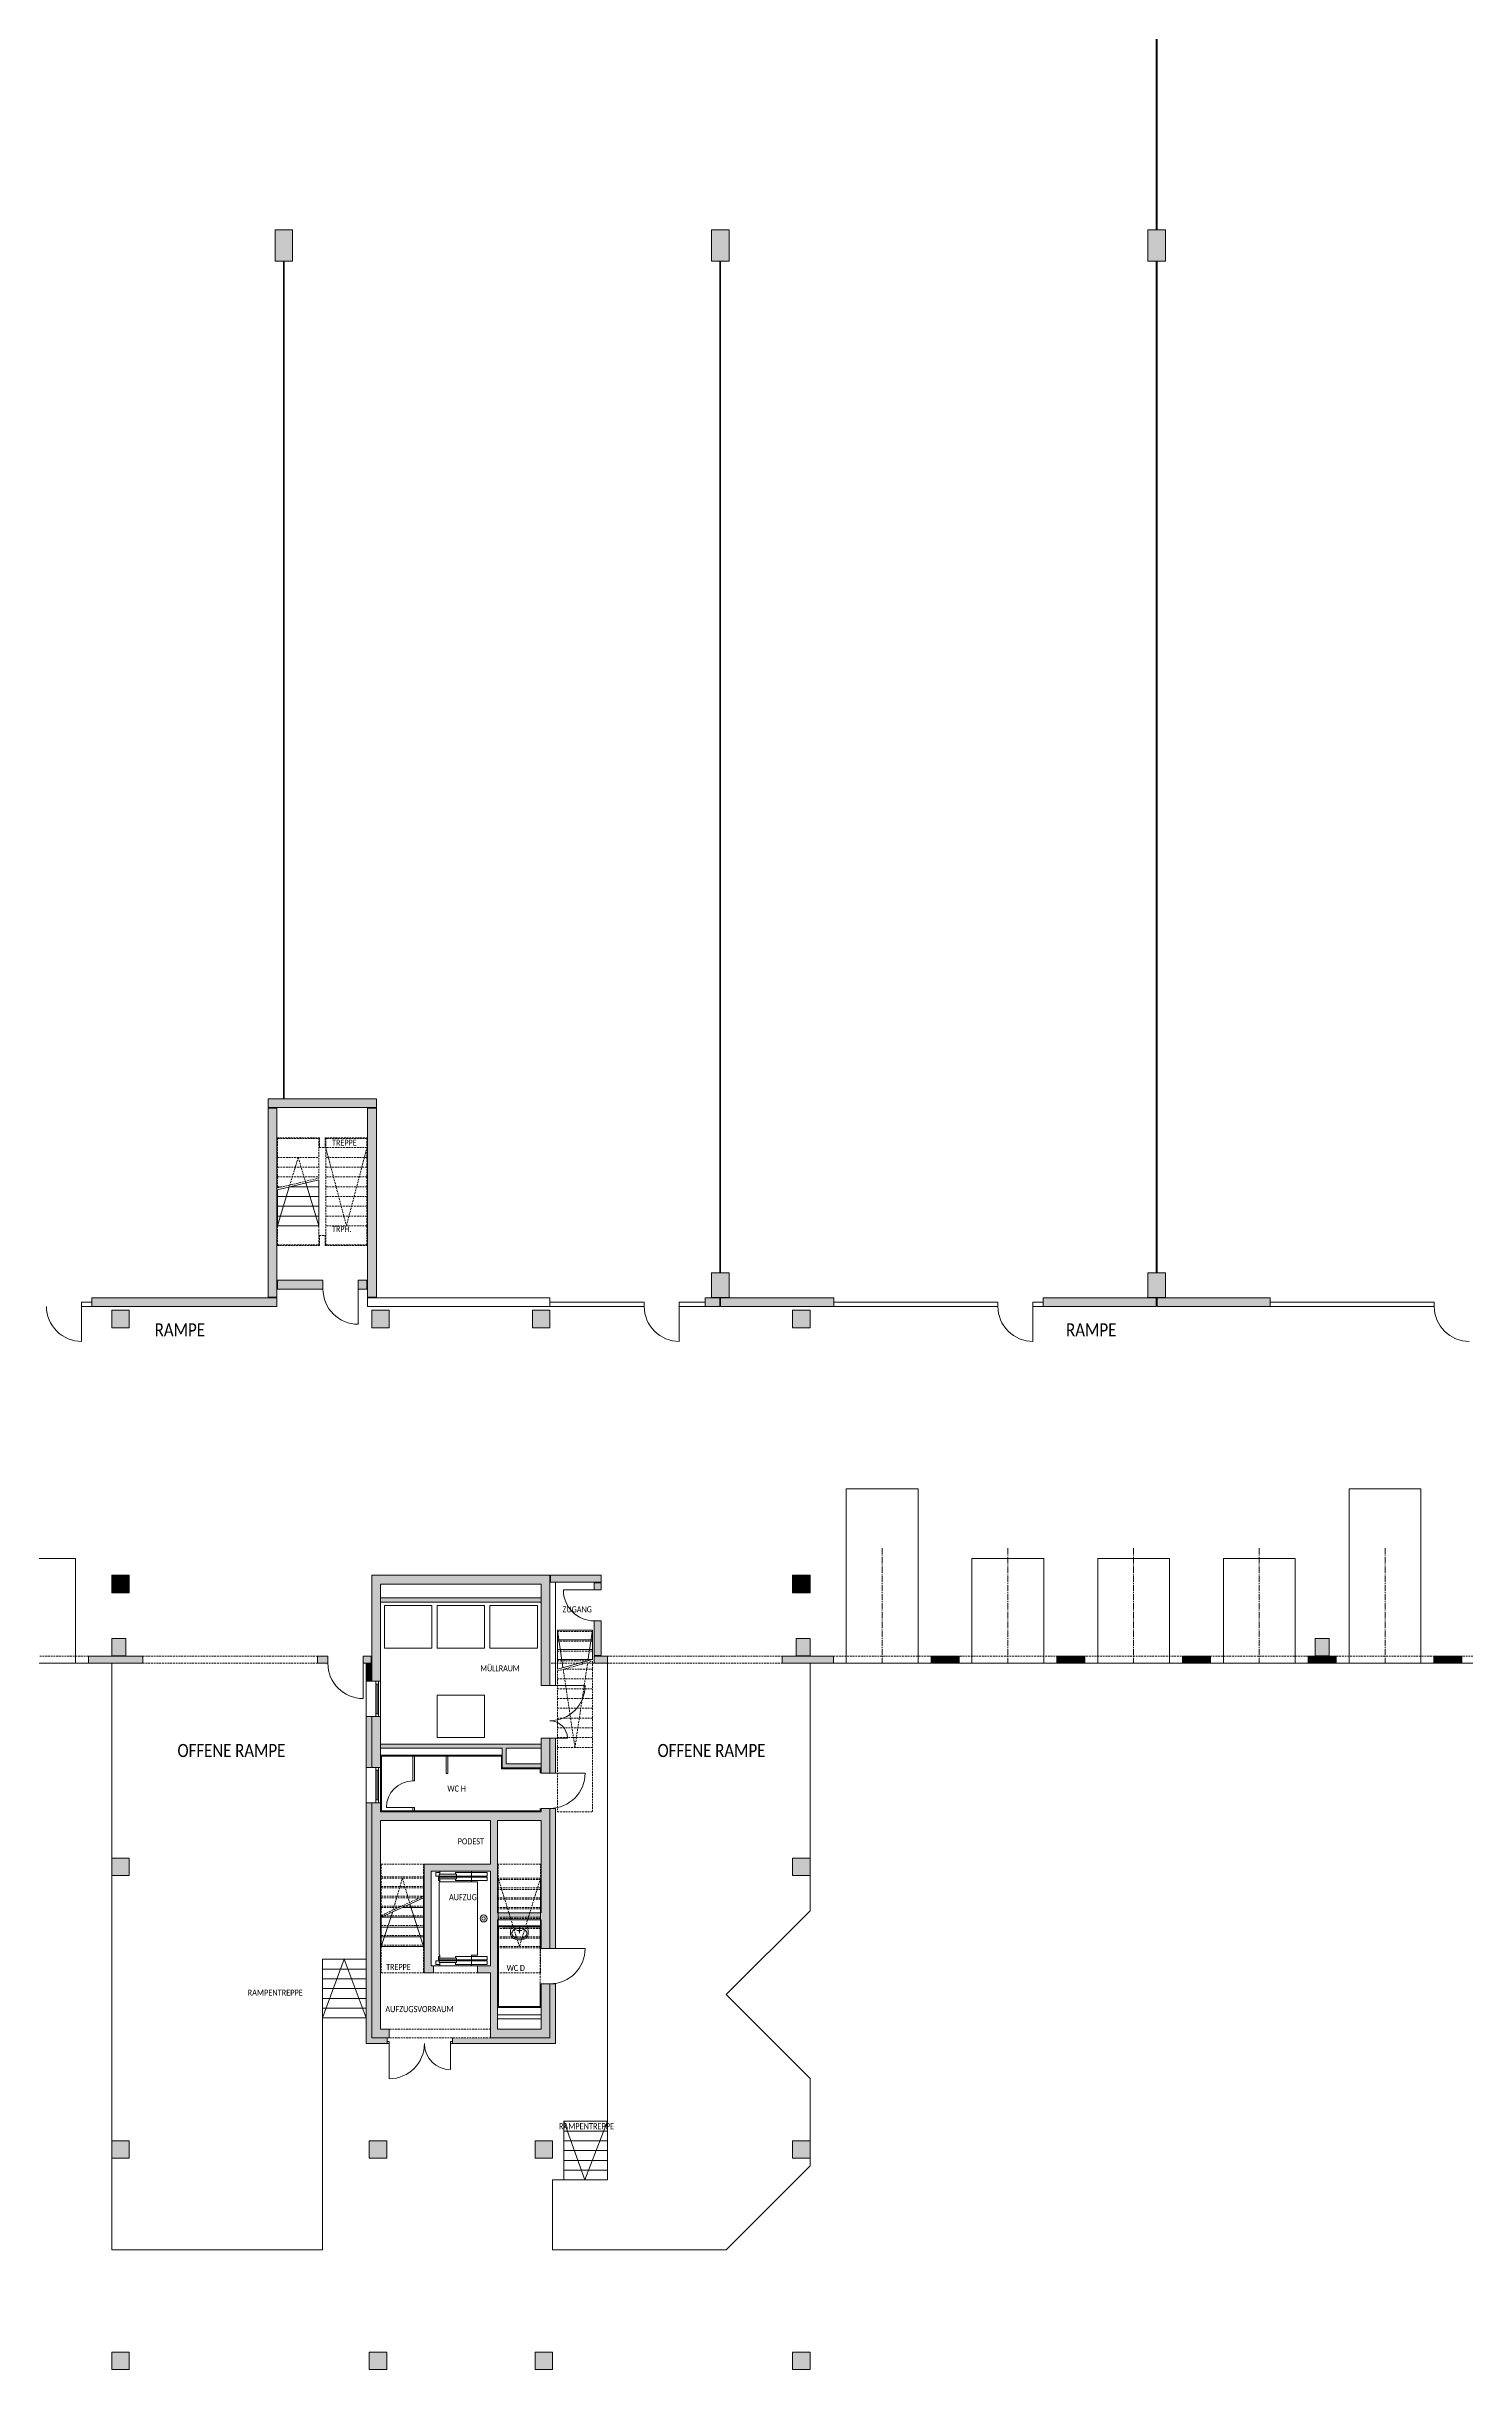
# Model space of a CAD drawing. Header units: inches. Extents: x -139469 to 69789, y -72919 to 35471.
# Drawn here: x -20749 to 19898, y -72919 to -6378 of the extents above; entities that cross this region are included whole.
import ezdxf

# ---------------------------------------------------------------- set-up
doc = ezdxf.new("R2010")
doc.units = ezdxf.units.IN
doc.header["$LTSCALE"] = 525
doc.header["$MEASUREMENT"] = 0
for name, pattern in [('AUSGEZOGEN', [0]), ('STRICHPUNKT', [0.5, 0.35, -0.05, 0.05, -0.05]), ('VERDECKT', [0.15, 0.1, -0.05]), ('Volllinie', [0])]:
    doc.linetypes.add(name, pattern=pattern)
doc.layers.add('Grundebene', color=7, linetype='Continuous')
doc.styles.add('CALIBRI', font='calibri.ttf', dxfattribs={"height": 0.2})

msp = doc.modelspace()

# ---------------------------------------------------------------- hatches: boundary and pattern name
at = {"layer": 'Grundebene', "true_color": 0x000000, "transparency": 33554687}
h = msp.add_hatch(color=18, dxfattribs=at)
h.paths.add_polyline_path([(-1699, -11629), (-1199, -11629), (-1199, -12529), (-1699, -12529)], flags=0)
h.paths.add_polyline_path([(-14199, -11629), (-13699, -11629), (-13699, -12529), (-14199, -12529)], flags=0)
h.paths.add_polyline_path([(10801, -11629), (11301, -11629), (11301, -12529), (10801, -12529)], flags=0)
h.paths.add_polyline_path([(-26699, -11629), (-26199, -11629), (-26199, -12529), (-26699, -12529)], flags=0)
h.paths.add_polyline_path([(23301, -11629), (23801, -11629), (23801, -12529), (23301, -12529)], flags=0)
h.paths.add_polyline_path([(-39199, -11629), (-38699, -11629), (-38699, -12529), (-39199, -12529)], flags=0)
h.paths.add_polyline_path([(35801, -11629), (36301, -11629), (36301, -12529), (35801, -12529)], flags=0)
h.paths.add_polyline_path([(-51699, -11629), (-51199, -11629), (-51199, -12529), (-51699, -12529)], flags=0)
h.paths.add_polyline_path([(48301, -11629), (48801, -11629), (48801, -12529), (48301, -12529)], flags=0)
h.paths.add_polyline_path([(-64199, -11629), (-63699, -11629), (-63699, -12529), (-64199, -12529)], flags=0)
h.paths.add_polyline_path([(-76699, -11629), (-76199, -11629), (-76199, -12529), (-76699, -12529)], flags=0)
h.paths.add_polyline_path([(-89199, -11629), (-88699, -11629), (-88699, -12529), (-89199, -12529)], flags=0)
h.paths.add_polyline_path([(-101699, -11629), (-101199, -11629), (-101199, -12529), (-101699, -12529)], flags=0)
h.paths.add_polyline_path([(-114199, -11629), (-113699, -11629), (-113699, -12529), (-114199, -12529)], flags=0)
h.paths.add_polyline_path([(-126699, -11629), (-126199, -11629), (-126199, -12529), (-126699, -12529)], flags=0)
h = msp.add_hatch(color=18, dxfattribs=at)
h.paths.add_polyline_path([(10801, -42209), (10801, -41509), (11301, -41509), (11301, -42209)], flags=0)
h.paths.add_polyline_path([(7801, -42219), (11041, -42219), (11041, -42469), (7801, -42469)], flags=0)
h.paths.add_polyline_path([(11061, -42219), (14301, -42219), (14301, -42469), (11061, -42469)], flags=0)
h.paths.add_polyline_path([(-1439, -42219), (1801, -42219), (1801, -42469), (-1439, -42469)], flags=0)
h.paths.add_polyline_path([(621, -42579), (1121, -42579), (1121, -43079), (621, -43079)], flags=0)
h.paths.add_polyline_path([(-1199, -42209), (-1199, -41509), (-1699, -41509), (-1699, -42209)], flags=0)
h.paths.add_polyline_path([(-1459, -42219), (-1459, -42469), (-1879, -42469), (-1879, -42219)], flags=0)
h.paths.add_polyline_path([(-6829, -42579), (-6329, -42579), (-6329, -43079), (-6829, -43079)], flags=0)
h.paths.add_polyline_path([(-11429, -42579), (-10929, -42579), (-10929, -43079), (-11429, -43079)], flags=0)
h.paths.add_polyline_path([(-11299, -42199), (-11299, -36789), (-11549, -36789), (-11549, -42199)], flags=0)
h.paths.add_polyline_path([(-11569, -41719), (-11569, -41969), (-11819, -41969), (-11819, -41719)], flags=0)
h.paths.add_polyline_path([(-14399, -36769), (-11299, -36769), (-11299, -36519), (-14399, -36519)], flags=0)
h.paths.add_polyline_path([(-14129, -41719), (-12829, -41719), (-12829, -41969), (-14129, -41969)], flags=0)
h.paths.add_polyline_path([(-14149, -42199), (-14149, -36789), (-14399, -36789), (-14399, -42199)], flags=0)
h.paths.add_polyline_path([(-14149, -42219), (-14149, -42469), (-19449, -42469), (-19449, -42219)], flags=0)
h.paths.add_polyline_path([(-18879, -42579), (-18379, -42579), (-18379, -43079), (-18879, -43079)], flags=0)
h.paths.add_polyline_path([(-26439, -42219), (-25449, -42219), (-25449, -42469), (-26439, -42469)], flags=0)
h.paths.add_polyline_path([(-26199, -41509), (-26199, -42209), (-26699, -42209), (-26699, -41509)], flags=0)
h.paths.add_polyline_path([(-26459, -42219), (-26459, -42469), (-29699, -42469), (-29699, -42219)], flags=0)
h.paths.add_polyline_path([(-38939, -42219), (-35699, -42219), (-35699, -42469), (-38939, -42469)], flags=0)
h.paths.add_polyline_path([(-38699, -41509), (-38699, -42209), (-39199, -42209), (-39199, -41509)], flags=0)
h.paths.add_polyline_path([(-38959, -42219), (-38959, -42469), (-42199, -42469), (-42199, -42219)], flags=0)
h.paths.add_polyline_path([(-51439, -42219), (-48199, -42219), (-48199, -42469), (-51439, -42469)], flags=0)
h.paths.add_polyline_path([(-51199, -41509), (-51199, -42209), (-51699, -42209), (-51699, -41509)], flags=0)
h.paths.add_polyline_path([(-51459, -42219), (-51459, -42469), (-52449, -42469), (-52449, -42219)], flags=0)
h.paths.add_polyline_path([(-64599, -42219), (-58449, -42219), (-58449, -42469), (-64599, -42469)], flags=0)
h.paths.add_polyline_path([(-59519, -42579), (-59019, -42579), (-59019, -43079), (-59519, -43079)], flags=0)
h.paths.add_polyline_path([(-61499, -42199), (-61499, -36789), (-61749, -36789), (-61749, -42199)], flags=0)
h.paths.add_polyline_path([(-66599, -36769), (-61499, -36769), (-61499, -36519), (-66599, -36519)], flags=0)
h.paths.add_polyline_path([(-64349, -42199), (-64349, -41599), (-64599, -41599), (-64599, -42199)], flags=0)
h.paths.add_polyline_path([(-64599, -40589), (-64349, -40589), (-64349, -36789), (-64599, -36789)], flags=0)
h.paths.add_polyline_path([(-64619, -41719), (-64619, -41969), (-65089, -41969), (-65089, -41719)], flags=0)
h.paths.add_polyline_path([(-64619, -38779), (-64619, -39029), (-64969, -39029), (-64969, -38779)], flags=0)
h.paths.add_polyline_path([(-66329, -41719), (-66099, -41719), (-66099, -41969), (-66329, -41969)], flags=0)
h.paths.add_polyline_path([(-66229, -39029), (-66229, -38779), (-66329, -38779), (-66329, -39029)], flags=0)
h.paths.add_polyline_path([(-66349, -42199), (-66349, -36789), (-66599, -36789), (-66599, -42199)], flags=0)
h.paths.add_polyline_path([(-66349, -42219), (-66349, -42469), (-71569, -42469), (-71569, -42219)], flags=0)
h.paths.add_polyline_path([(-66969, -42579), (-66469, -42579), (-66469, -43079), (-66969, -43079)], flags=0)
h.paths.add_polyline_path([(-71069, -42579), (-71069, -43079), (-71569, -43079), (-71569, -42579)], flags=0)
h.paths.add_polyline_path([(-76439, -42219), (-76019, -42219), (-76019, -42469), (-76439, -42469)], flags=0)
h.paths.add_polyline_path([(-76199, -41509), (-76199, -42209), (-76699, -42209), (-76699, -41509)], flags=0)
h.paths.add_polyline_path([(-76459, -42219), (-76459, -42469), (-79699, -42469), (-79699, -42219)], flags=0)
h.paths.add_polyline_path([(-79019, -42579), (-78519, -42579), (-78519, -43079), (-79019, -43079)], flags=0)
h.paths.add_polyline_path([(-88939, -42219), (-85699, -42219), (-85699, -42469), (-88939, -42469)], flags=0)
h.paths.add_polyline_path([(-88699, -41509), (-88699, -42209), (-89199, -42209), (-89199, -41509)], flags=0)
h.paths.add_polyline_path([(-88959, -42219), (-88959, -42469), (-92199, -42469), (-92199, -42219)], flags=0)
for points in [[(-18879, -50669), (-18879, -50169), (-18379, -50169), (-18379, -50669)], [(-6579, -50419), (-11179, -50419), (-11179, -50819), (-11179, -50934), (-11179, -53204), (-11429, -53204), (-11429, -50169), (-6329, -50169), (-6329, -53324), (-6579, -53324), (-6579, -50934), (-6579, -50819)], [(621, -50169), (1121, -50169), (1121, -50669), (621, -50669)], [(-6579, -50934), (-11179, -50934), (-11179, -50819), (-6579, -50819)], [(4591, -52489), (4981, -52489), (4981, -52689), (4591, -52689)], [(5001, -52489), (5391, -52489), (5391, -52689), (5001, -52689)], [(8191, -52489), (8581, -52489), (8581, -52689), (8191, -52689)], [(8601, -52489), (8991, -52489), (8991, -52689), (8601, -52689)], [(11791, -52489), (12181, -52489), (12181, -52689), (11791, -52689)], [(12201, -52489), (12591, -52489), (12591, -52689), (12201, -52689)], [(15391, -52489), (15781, -52489), (15781, -52689), (15391, -52689)], [(15801, -52489), (16191, -52489), (16191, -52689), (15801, -52689)], [(18991, -52489), (19381, -52489), (19381, -52689), (18991, -52689)], [(19401, -52489), (19791, -52489), (19791, -52689), (19401, -52689)], [(-11594, -52689), (-11594, -53204), (-11429, -53204), (-11429, -52689)], [(-11594, -54214), (-11594, -55674), (-11429, -55674), (-11429, -54214)], [(-11429, -54214), (-11429, -55674), (-11179, -55674), (-11179, -54214)], [(-7579, -55119), (-6579, -55119), (-6579, -55004), (-11179, -55004), (-11179, -55119), (-7694, -55119), (-7694, -55684), (-6579, -55684), (-6579, -55569), (-7579, -55569)], [(-6329, -54834), (-6329, -55834), (-6579, -55834), (-6579, -54834)], [(-6164, -54834), (-6164, -55834), (-6329, -55834), (-6329, -54834)], [(-11594, -63584), (-10989, -63584), (-10989, -63419), (-10929, -63419), (-10929, -63169), (-11179, -63169), (-11179, -57194), (-8029, -57194), (-8029, -58444), (-9929, -58444), (-9929, -61554), (-9659, -61554), (-9659, -61354), (-9729, -61354), (-9729, -58644), (-8029, -58644), (-8029, -61354), (-8399, -61354), (-8399, -61554), (-8029, -61554), (-8029, -63419), (-9119, -63419), (-9119, -63584), (-6164, -63584), (-6164, -61869), (-6329, -61869), (-6579, -61869), (-6579, -63169), (-7829, -63169), (-7829, -60039), (-6599, -60039), (-6599, -59839), (-7829, -59839), (-7829, -57194), (-6579, -57194), (-6579, -56944), (-11179, -56944), (-11179, -56684), (-11429, -56684), (-11594, -56684)], [(-6329, -56844), (-6329, -60859), (-6579, -60859), (-6579, -56844)], [(-6164, -56844), (-6164, -60859), (-6329, -60859), (-6329, -56844)]]:
    msp.add_hatch(color=18, dxfattribs=at).paths.add_polyline_path(points, flags=0)
h = msp.add_hatch(color=18, dxfattribs=at)
h.paths.add_polyline_path([(-4859, -50169), (-4859, -50369), (-6309, -50369), (-6309, -50169)], flags=0)
h.paths.add_polyline_path([(-5059, -50389), (-4859, -50389), (-4859, -50589), (-5059, -50589)], flags=0)
h.paths.add_polyline_path([(-5059, -51474), (-4859, -51474), (-4859, -52469), (-5059, -52469)], flags=0)
h.paths.add_polyline_path([(-4679, -52489), (-5059, -52489), (-5059, -52689), (-4679, -52689)], flags=0)
h = msp.add_hatch(color=18, dxfattribs=at)
h.paths.add_polyline_path([(-18879, -51979), (-18479, -51979), (-18479, -52479), (-18879, -52479)], flags=0)
h.paths.add_polyline_path([(-19549, -52489), (-17989, -52489), (-17989, -52689), (-19549, -52689)], flags=0)
h = msp.add_hatch(color=18, dxfattribs=at)
h.paths.add_polyline_path([(-12689, -52489), (-12689, -52689), (-12989, -52689), (-12989, -52489)], flags=0)
h.paths.add_polyline_path([(-11679, -52489), (-11679, -52689), (-11449, -52689), (-11449, -52489)], flags=0)
h = msp.add_hatch(color=18, dxfattribs=at)
h.paths.add_polyline_path([(1121, -52479), (1121, -51979), (721, -51979), (721, -52479)], flags=0)
h.paths.add_polyline_path([(1791, -52489), (321, -52489), (321, -52689), (1791, -52689)], flags=0)
h.paths.add_polyline_path([(15591, -52479), (15591, -51979), (15991, -51979), (15991, -52479)], flags=0)
h.paths.add_polyline_path([(26391, -52479), (26391, -51979), (26791, -51979), (26791, -52479)], flags=0)
h = msp.add_hatch(color=18, dxfattribs=at)
h.paths.add_polyline_path([(1121, -72419), (1121, -72919), (621, -72919), (621, -72419)], flags=0)
h.paths.add_polyline_path([(1121, -66369), (1121, -66869), (621, -66869), (621, -66369)], flags=0)
h.paths.add_polyline_path([(-6254, -72419), (-6254, -72919), (-6754, -72919), (-6754, -72419)], flags=0)
h.paths.add_polyline_path([(-6254, -66369), (-6254, -66869), (-6754, -66869), (-6754, -66369)], flags=0)
h.paths.add_polyline_path([(-11004, -72419), (-11004, -72919), (-11504, -72919), (-11504, -72419)], flags=0)
h.paths.add_polyline_path([(-11004, -66369), (-11004, -66869), (-11504, -66869), (-11504, -66369)], flags=0)
h.paths.add_polyline_path([(1121, -58269), (1121, -58769), (621, -58769), (621, -58269)], flags=0)
h.paths.add_polyline_path([(-18379, -72419), (-18379, -72919), (-18879, -72919), (-18879, -72419)], flags=0)
h.paths.add_polyline_path([(-18379, -66369), (-18379, -66869), (-18879, -66869), (-18879, -66369)], flags=0)
h.paths.add_polyline_path([(-18379, -58269), (-18379, -58769), (-18879, -58769), (-18879, -58269)], flags=0)
h.paths.add_polyline_path([(41261, -72919), (41261, -72419), (41761, -72419), (41761, -72919)], flags=0)
h.paths.add_polyline_path([(41761, -66869), (41261, -66869), (41261, -66369), (41761, -66369)], flags=0)
h.paths.add_polyline_path([(41761, -58769), (41261, -58769), (41261, -58269), (41761, -58269)], flags=0)
h.paths.add_polyline_path([(48636, -72919), (48636, -72419), (49136, -72419), (49136, -72919)], flags=0)
h.paths.add_polyline_path([(49136, -66869), (48636, -66869), (48636, -66369), (49136, -66369)], flags=0)
h.paths.add_polyline_path([(53386, -72919), (53386, -72419), (53886, -72419), (53886, -72919)], flags=0)
h.paths.add_polyline_path([(53886, -66869), (53386, -66869), (53386, -66369), (53886, -66369)], flags=0)
h.paths.add_polyline_path([(60761, -72919), (60761, -72419), (61261, -72419), (61261, -72919)], flags=0)
h.paths.add_polyline_path([(61261, -66869), (60761, -66869), (60761, -66369), (61261, -66369)], flags=0)
h.paths.add_polyline_path([(61261, -58769), (60761, -58769), (60761, -58269), (61261, -58269)], flags=0)

# ---------------------------------------------------------------- linework, layer by layer
at = {"layer": 'Grundebene', "color": 18, "linetype": 'AUSGEZOGEN', "lineweight": 13, "true_color": 0x000000}
for p, q in [((11041, 17421), (11041, -11629)), ((11061, 17421), (11061, -11629)), ((-14199, -11629), (-13699, -11629)), ((-14199, -12529), (-14199, -11629)), ((-13699, -11629), (-13699, -12529)), ((-1699, -11629), (-1199, -11629)), ((-1699, -12529), (-1699, -11629)), ((-1199, -11629), (-1199, -12529)), ((10801, -11629), (11301, -11629)), ((10801, -12529), (10801, -11629)), ((11301, -11629), (11301, -12529)), ((-13699, -12529), (-14199, -12529)), ((-13959, -12529), (-13959, -36519)), ((-13939, -12529), (-13939, -36519)), ((-1199, -12529), (-1699, -12529)), ((-1459, -12529), (-1459, -41509)), ((-1439, -12529), (-1439, -41509)), ((11301, -12529), (10801, -12529)), ((11041, -12529), (11041, -41509)), ((11061, -12529), (11061, -41509)), ((-14399, -36519), (-11299, -36519)), ((-14399, -36769), (-14399, -36519)), ((-11299, -36769), (-11299, -36519)), ((-14399, -36769), (-11299, -36769)), ((-14399, -36789), (-14149, -36789)), ((-14399, -42199), (-14399, -36789)), ((-14149, -42199), (-14149, -36789)), ((-11549, -42199), (-11549, -36789)), ((-11549, -36789), (-11299, -36789)), ((-11299, -42199), (-11299, -36789)), ((-14129, -39125), (-12949, -38845)), ((-13794, -39045), (-14129, -40159)), ((-14129, -39125), (-14129, -40159)), ((-13767, -39039), (-12949, -39039)), ((-12949, -40159), (-13318, -38932)), ((-12949, -38845), (-12949, -40159)), ((-14129, -39319), (-12949, -39319)), ((-14129, -39599), (-12949, -39599)), ((-14129, -39879), (-12949, -39879)), ((-14129, -40159), (-12949, -40159)), ((-14129, -41719), (-12829, -41719)), ((-14129, -41969), (-14129, -41719)), ((-12829, -41969), (-12829, -41719)), ((-11819, -41719), (-11819, -41969)), ((-11819, -41719), (-11569, -41719)), ((-11569, -41719), (-11569, -41969)), ((-1699, -41509), (-1199, -41509)), ((-1699, -42209), (-1699, -41509)), ((-1199, -42209), (-1199, -41509)), ((10801, -41509), (11301, -41509)), ((10801, -42209), (10801, -41509)), ((11301, -41509), (11301, -42209)), ((-19745, -42344), (-19449, -42344)), ((-19745, -42469), (-19449, -42469)), ((-19745, -42469), (-19745, -43469)), ((-19449, -42219), (-19449, -42469)), ((-19449, -42219), (-14149, -42219)), ((-14149, -42469), (-19449, -42469)), ((-18879, -42579), (-18379, -42579)), ((-18879, -43079), (-18879, -42579)), ((-18379, -42579), (-18379, -43079)), ((-14399, -42199), (-14149, -42199)), ((-14149, -42219), (-14149, -42469)), ((-12829, -41969), (-14129, -41969)), ((-11569, -41969), (-11819, -41969)), ((-11819, -42979), (-11819, -41969)), ((-11549, -42199), (-11299, -42199)), ((-11549, -42469), (-11549, -42219)), ((-11549, -42219), (-6329, -42219)), ((-6329, -42469), (-11549, -42469)), ((-11429, -42579), (-10929, -42579)), ((-11429, -43079), (-11429, -42579)), ((-10929, -42579), (-10929, -43079)), ((-6829, -42579), (-6329, -42579)), ((-6829, -43079), (-6829, -42579)), ((-6329, -42219), (-6329, -42469)), ((-6329, -42344), (-3629, -42344)), ((-6329, -42469), (-3629, -42469)), ((-6329, -42579), (-6329, -43079)), ((-2625, -42344), (-1879, -42344)), ((-2625, -42469), (-1879, -42469)), ((-2625, -42469), (-2625, -43469)), ((-1879, -42219), (-1879, -42469)), ((-1879, -42219), (-1459, -42219)), ((-1459, -42469), (-1879, -42469)), ((-1199, -42209), (-1699, -42209)), ((-1459, -42219), (-1459, -42469)), ((-1439, -42219), (1801, -42219)), ((-1439, -42469), (-1439, -42219)), ((1801, -42469), (-1439, -42469)), ((621, -42579), (1121, -42579)), ((621, -43079), (621, -42579)), ((1121, -42579), (1121, -43079)), ((1801, -42219), (1801, -42469)), ((1801, -42344), (6501, -42344)), ((1801, -42469), (6501, -42469)), ((7505, -42344), (7801, -42344)), ((7505, -42469), (7801, -42469)), ((7505, -42469), (7505, -43469)), ((7801, -42219), (7801, -42469)), ((7801, -42219), (11041, -42219)), ((11041, -42469), (7801, -42469)), ((11301, -42209), (10801, -42209)), ((11041, -42219), (11041, -42469)), ((11061, -42219), (14301, -42219)), ((11061, -42469), (11061, -42219)), ((14301, -42469), (11061, -42469)), ((14301, -42219), (14301, -42469)), ((14301, -42344), (19001, -42344)), ((14301, -42469), (19001, -42469)), ((-18379, -43079), (-18879, -43079)), ((-10929, -43079), (-11429, -43079)), ((-6329, -43079), (-6829, -43079)), ((1121, -43079), (621, -43079)), ((2161, -52689), (2161, -47689)), ((2161, -47689), (4221, -47689)), ((4221, -52689), (4221, -47689)), ((16561, -52689), (16561, -47689)), ((16561, -47689), (18621, -47689)), ((18621, -52689), (18621, -47689)), ((-21979, -49689), (-19919, -49689)), ((-19919, -52689), (-19919, -49689)), ((5761, -52689), (5761, -49689)), ((5761, -49689), (7821, -49689)), ((7821, -52689), (7821, -49689)), ((9361, -52689), (9361, -49689)), ((9361, -49689), (11421, -49689)), ((11421, -52689), (11421, -49689)), ((12961, -52689), (12961, -49689)), ((12961, -49689), (15021, -49689)), ((15021, -52689), (15021, -49689)), ((-18879, -50169), (-18379, -50169)), ((-18879, -50669), (-18879, -50169)), ((-18379, -50169), (-18379, -50669)), ((-6329, -50169), (-11429, -50169)), ((-11429, -50169), (-11429, -53204)), ((-6579, -50419), (-11179, -50419)), ((-11179, -50419), (-11179, -53204)), ((-6579, -50419), (-6579, -53324)), ((-6329, -50169), (-6329, -53324)), ((-6309, -50369), (-6309, -50169)), ((-4859, -50169), (-6309, -50169)), ((-6309, -50369), (-4859, -50369)), ((-6164, -50369), (-6164, -53324)), ((-5059, -50389), (-4859, -50389)), ((-5059, -50389), (-5059, -50589)), ((-4859, -50169), (-4859, -50369)), ((-4859, -50589), (-4859, -50389)), ((621, -50169), (1121, -50169)), ((621, -50669), (621, -50169)), ((1121, -50169), (1121, -50669)), ((-18379, -50669), (-18879, -50669)), ((-6579, -50819), (-11179, -50819)), ((-6579, -50934), (-11179, -50934)), ((-9709, -51034), (-11069, -51034)), ((-11069, -51034), (-11069, -52254)), ((-9709, -51034), (-9709, -52254)), ((-9559, -51034), (-9559, -52254)), ((-8199, -51034), (-9559, -51034)), ((-8199, -51034), (-8199, -52254)), ((-8049, -51034), (-8049, -52254)), ((-6689, -51034), (-8049, -51034)), ((-6689, -51034), (-6689, -52254)), ((-5059, -50589), (-5944, -50589)), ((-5059, -50589), (-4859, -50589)), ((1121, -50669), (621, -50669)), ((-6114, -51739), (-5109, -51739)), ((-6114, -51739), (-6114, -52859)), ((-6114, -51739), (-5954, -52814)), ((-5240, -52615), (-5109, -51739)), ((-5109, -51739), (-5109, -52579)), ((-5059, -51474), (-4859, -51474)), ((-5059, -51474), (-5059, -52469)), ((-4859, -52469), (-4859, -51474)), ((-19549, -52689), (-19549, -52489)), ((-19549, -52489), (-17989, -52489)), ((-18879, -52479), (-18879, -51979)), ((-18879, -51979), (-18479, -51979)), ((-18879, -52479), (-18479, -52479)), ((-18479, -52479), (-18479, -51979)), ((-17989, -52489), (-17989, -52689)), ((-12989, -52489), (-12989, -52689)), ((-12989, -52489), (-12689, -52489)), ((-12689, -52489), (-12689, -52689)), ((-11679, -52489), (-11679, -52689)), ((-11679, -52489), (-11449, -52489)), ((-11449, -52689), (-11449, -52489)), ((-9709, -52254), (-11069, -52254)), ((-8199, -52254), (-9559, -52254)), ((-6689, -52254), (-8049, -52254)), ((-6114, -52019), (-5109, -52019)), ((-6114, -52299), (-5109, -52299)), ((-4859, -52469), (-5059, -52469)), ((-5059, -52689), (-5059, -52489)), ((-4679, -52489), (-5059, -52489)), ((-4679, -52489), (-4679, -52689)), ((1791, -52489), (321, -52489)), ((321, -52489), (321, -52689)), ((721, -52479), (721, -51979)), ((721, -51979), (1121, -51979)), ((721, -52479), (1121, -52479)), ((1121, -52479), (1121, -51979)), ((1791, -52689), (1791, -52489)), ((5391, -52489), (4591, -52489)), ((4591, -52489), (4591, -52689)), ((4981, -52489), (4981, -52689)), ((5001, -52489), (5001, -52689)), ((5391, -52689), (5391, -52489)), ((8191, -52689), (8191, -52489)), ((8191, -52489), (8581, -52489)), ((8581, -52489), (8581, -52689)), ((8991, -52489), (8601, -52489)), ((8601, -52489), (8601, -52689)), ((8991, -52689), (8991, -52489)), ((12591, -52489), (11791, -52489)), ((11791, -52489), (11791, -52689)), ((12181, -52489), (12181, -52689)), ((12201, -52489), (12201, -52689)), ((12591, -52689), (12591, -52489)), ((15391, -52689), (15391, -52489)), ((15391, -52489), (15781, -52489)), ((15591, -52479), (15591, -51979)), ((15591, -51979), (15991, -51979)), ((15591, -52479), (15991, -52479)), ((15781, -52489), (15781, -52689)), ((16191, -52489), (15801, -52489)), ((15801, -52489), (15801, -52689)), ((15991, -52479), (15991, -51979)), ((16191, -52689), (16191, -52489)), ((19791, -52489), (18991, -52489)), ((18991, -52489), (18991, -52689)), ((19381, -52489), (19381, -52689)), ((19401, -52489), (19401, -52689)), ((19791, -52689), (19791, -52489)), ((-58769, -52689), (-18879, -52689)), ((-17989, -52689), (-19549, -52689)), ((-18879, -52689), (-18879, -69489)), ((-12689, -52689), (-12989, -52689)), ((-11449, -52689), (-11679, -52689)), ((-11679, -52689), (-11679, -53699)), ((-11594, -52689), (-11594, -53204)), ((-11594, -53204), (-11429, -53204)), ((-11594, -54214), (-11594, -53204)), ((-11429, -53204), (-11179, -53204)), ((-11319, -53204), (-11319, -54214)), ((-11239, -53204), (-11239, -54214)), ((-11179, -54214), (-11179, -53204)), ((-6114, -52579), (-5109, -52579)), ((-6114, -52859), (-5109, -52579)), ((-5059, -52689), (-4679, -52689)), ((-4679, -67489), (-4679, -52689)), ((321, -52689), (1791, -52689)), ((1121, -52689), (41261, -52689)), ((1121, -52689), (1121, -59776)), ((4591, -52689), (5391, -52689)), ((8581, -52689), (8191, -52689)), ((8601, -52689), (8991, -52689)), ((11791, -52689), (12591, -52689)), ((15781, -52689), (15391, -52689)), ((15801, -52689), (16191, -52689)), ((18991, -52689), (19791, -52689)), ((-11239, -53284), (-11319, -53284)), ((-11279, -53284), (-11279, -54134)), ((-8199, -53599), (-9559, -53599)), ((-9559, -54819), (-9559, -53599)), ((-8199, -54819), (-8199, -53599)), ((-6329, -53324), (-6579, -53324)), ((-6329, -53324), (-6164, -53324)), ((-6329, -53324), (-5319, -53324)), ((-11594, -54214), (-11594, -55674)), ((-11594, -54214), (-11429, -54214)), ((-11429, -54214), (-11179, -54214)), ((-11429, -54214), (-11429, -55674)), ((-11319, -54134), (-11239, -54134)), ((-11179, -54214), (-11179, -55674)), ((-11179, -55004), (-6579, -55004)), ((-11179, -55119), (-7694, -55119)), ((-8199, -54819), (-9559, -54819)), ((-7694, -55119), (-7694, -55684)), ((-7579, -55119), (-6579, -55119)), ((-7579, -55119), (-7579, -55569)), ((-6329, -54834), (-6579, -54834)), ((-6579, -54834), (-6579, -55834)), ((-6329, -54834), (-6329, -55834)), ((-6329, -54834), (-6164, -54834)), ((-6329, -54834), (-5829, -54834)), ((-6164, -54834), (-6164, -55834)), ((-11594, -55674), (-11429, -55674)), ((-11594, -56684), (-11594, -55674)), ((-11429, -55674), (-11179, -55674)), ((-11319, -55674), (-11319, -56684)), ((-11239, -55754), (-11319, -55754)), ((-11279, -55754), (-11279, -56604)), ((-11239, -55674), (-11239, -56684)), ((-11179, -55324), (-7694, -55324)), ((-11179, -56684), (-11179, -55674)), ((-11154, -56919), (-11154, -55349)), ((-11154, -55349), (-7719, -55349)), ((-10254, -56059), (-10254, -55349)), ((-10204, -56059), (-10204, -55349)), ((-9304, -55849), (-9304, -55349)), ((-9254, -55849), (-9304, -55849)), ((-9254, -55849), (-9254, -55349)), ((-7719, -55709), (-7719, -55349)), ((-6604, -55709), (-7719, -55709)), ((-7694, -55684), (-6579, -55684)), ((-7579, -55569), (-6579, -55569)), ((-6604, -55834), (-6604, -55709)), ((-6329, -55834), (-6579, -55834)), ((-6164, -55834), (-6329, -55834)), ((-6329, -55834), (-5319, -55834)), ((-10254, -56059), (-10204, -56059)), ((-11594, -56684), (-11429, -56684)), ((-11594, -56684), (-11594, -63584)), ((-11429, -56684), (-11179, -56684)), ((-11429, -56684), (-11429, -63419)), ((-11319, -56604), (-11239, -56604)), ((-11179, -56684), (-11179, -56944)), ((-6579, -56944), (-11179, -56944)), ((-11179, -57194), (-11179, -63169)), ((-8029, -57194), (-11179, -57194)), ((-11154, -56919), (-6604, -56919)), ((-10254, -56819), (-11014, -56819)), ((-10254, -56819), (-10204, -56819)), ((-10254, -56919), (-10254, -56819)), ((-10204, -56919), (-10204, -56819)), ((-8029, -57194), (-8029, -58444)), ((-6579, -57194), (-7829, -57194)), ((-7829, -57194), (-7829, -59839)), ((-6604, -56919), (-6604, -56844)), ((-6329, -56844), (-6579, -56844)), ((-6579, -56844), (-6579, -56944)), ((-6579, -57194), (-6579, -59839)), ((-6329, -56844), (-6329, -60859)), ((-6164, -56844), (-6329, -56844)), ((-6164, -56844), (-6164, -60859)), ((-18879, -58269), (-18379, -58269)), ((-18879, -58769), (-18879, -58269)), ((-18379, -58269), (-18379, -58769)), ((-8029, -58444), (-9929, -58444)), ((-9929, -58444), (-9929, -61554)), ((621, -58269), (1121, -58269)), ((621, -58769), (621, -58269)), ((1121, -58269), (1121, -58769)), ((-18379, -58769), (-18879, -58769)), ((-8029, -58644), (-9729, -58644)), ((-9729, -58644), (-9729, -61354)), ((-9599, -58684), (-9479, -58684)), ((-9599, -58684), (-9479, -58684)), ((-9599, -58684), (-9479, -58684)), ((-9599, -58684), (-9479, -58684)), ((-9599, -58784), (-9599, -58684)), ((-9599, -58784), (-9599, -58684)), ((-9599, -58784), (-9599, -58684)), ((-9599, -58784), (-9599, -58684)), ((-8859, -58784), (-9599, -58784)), ((-9519, -58814), (-9519, -58914)), ((-9519, -58814), (-9519, -58914)), ((-9519, -58814), (-9519, -58914)), ((-9519, -58814), (-9519, -58914)), ((-8859, -58814), (-9519, -58814)), ((-9519, -58914), (-9479, -58914)), ((-9519, -58914), (-9479, -58914)), ((-9519, -58914), (-9479, -58914)), ((-9519, -58914), (-9479, -58914)), ((-9499, -58784), (-9499, -58734)), ((-9499, -58784), (-9499, -58734)), ((-9499, -58784), (-9499, -58734)), ((-9499, -58784), (-9499, -58734)), ((-9499, -58734), (-9029, -58734)), ((-9499, -58734), (-9009, -58734)), ((-9499, -58814), (-9499, -58864)), ((-9499, -58814), (-9499, -58864)), ((-9499, -58814), (-9499, -58864)), ((-9499, -58814), (-9499, -58864)), ((-9499, -58864), (-9029, -58864)), ((-9499, -58864), (-9009, -58864)), ((-8399, -58949), (-9499, -58949)), ((-9499, -61049), (-9499, -58949)), ((-9499, -61049), (-9499, -58949)), ((-9499, -61049), (-9499, -58949)), ((-9499, -61049), (-9499, -58949)), ((-9479, -58949), (-9499, -58949)), ((-9479, -58949), (-9499, -58949)), ((-9479, -58949), (-9499, -58949)), ((-9479, -58949), (-9499, -58949)), ((-9479, -58734), (-9479, -58644)), ((-9479, -58734), (-9479, -58684)), ((-9479, -58734), (-9479, -58684)), ((-9479, -58734), (-9479, -58684)), ((-9479, -58864), (-9479, -58914)), ((-9479, -58864), (-9479, -58914)), ((-9479, -58864), (-9479, -58914)), ((-9479, -58864), (-9479, -58914)), ((-9479, -58914), (-9479, -58949)), ((-9479, -58914), (-9479, -58949)), ((-9479, -58914), (-9479, -58949)), ((-9479, -58914), (-9479, -58949)), ((-8859, -58784), (-9477, -58784)), ((-8859, -58784), (-9477, -58784)), ((-8129, -58784), (-9477, -58784)), ((-8859, -58814), (-9477, -58814)), ((-8859, -58814), (-9477, -58814)), ((-8129, -58814), (-9477, -58814)), ((-8129, -58684), (-9029, -58684)), ((-9029, -58684), (-9029, -58734)), ((-9029, -58864), (-9029, -58914)), ((-9029, -58914), (-8129, -58914)), ((-9009, -58784), (-9009, -58734)), ((-9009, -58784), (-9009, -58734)), ((-9009, -58784), (-9009, -58734)), ((-9009, -58784), (-9009, -58734)), ((-9009, -58814), (-9009, -58864)), ((-9009, -58814), (-9009, -58864)), ((-9009, -58814), (-9009, -58864)), ((-9009, -58814), (-9009, -58864)), ((-8579, -58644), (-8579, -58784)), ((-8129, -58684), (-8579, -58684)), ((-8129, -58684), (-8579, -58684)), ((-8129, -58684), (-8579, -58684)), ((-8579, -58814), (-8579, -58949)), ((-8579, -58914), (-8579, -58949)), ((-8579, -58914), (-8579, -58949)), ((-8579, -58914), (-8579, -58949)), ((-8579, -58914), (-8129, -58914)), ((-8579, -58914), (-8129, -58914)), ((-8579, -58914), (-8129, -58914)), ((-8579, -58949), (-8399, -58949)), ((-8579, -58949), (-8399, -58949)), ((-8579, -58949), (-8399, -58949)), ((-8579, -58949), (-8399, -58949)), ((-8399, -61049), (-8399, -58949)), ((-8399, -61049), (-8399, -58949)), ((-8399, -61049), (-8399, -58949)), ((-8399, -61049), (-8399, -58949)), ((-8129, -58784), (-8129, -58684)), ((-8129, -58784), (-8129, -58684)), ((-8129, -58784), (-8129, -58684)), ((-8129, -58784), (-8129, -58684)), ((-8129, -58914), (-8129, -58814)), ((-8129, -58914), (-8129, -58814)), ((-8129, -58914), (-8129, -58814)), ((-8129, -58914), (-8129, -58814)), ((-8029, -58644), (-8029, -61354)), ((1121, -58769), (621, -58769)), ((-11159, -59964), (-9949, -59404)), ((-11159, -60804), (-10842, -59824)), ((-10554, -59684), (-9949, -59684)), ((-10339, -59579), (-9949, -60804)), ((-9949, -60804), (-9949, -59404)), ((-6579, -59839), (-7829, -59839)), ((-1283, -62180), (1121, -59776)), ((-11159, -59964), (-11159, -60804)), ((-11159, -59964), (-9949, -59964)), ((-11159, -60244), (-9949, -60244)), ((-11159, -60524), (-9949, -60524)), ((-6579, -60039), (-7829, -60039)), ((-7829, -60039), (-7829, -63169)), ((-6579, -60214), (-7829, -60214)), ((-7804, -60239), (-6604, -60239)), ((-7804, -60239), (-7804, -62524)), ((-7462, -60377), (-7461, -60424)), ((-7424, -60239), (-6984, -60239)), ((-7415, -60402), (-7418, -60426)), ((-7418, -60426), (-7415, -60450)), ((-7405, -60379), (-7415, -60402)), ((-7415, -60450), (-7405, -60474)), ((-7389, -60357), (-7405, -60379)), ((-7405, -60474), (-7389, -60496)), ((-7368, -60337), (-7389, -60357)), ((-7389, -60496), (-7368, -60515)), ((-7342, -60320), (-7368, -60337)), ((-7368, -60515), (-7342, -60533)), ((-7311, -60306), (-7342, -60320)), ((-7342, -60533), (-7311, -60546)), ((-7277, -60295), (-7311, -60306)), ((-7311, -60546), (-7277, -60557)), ((-7222, -60346), (-7278, -60346)), ((-7241, -60289), (-7277, -60295)), ((-7204, -60287), (-7241, -60289)), ((-7204, -60329), (-7204, -60239)), ((-7167, -60289), (-7204, -60287)), ((-7204, -60363), (-7204, -60420)), ((-7187, -60346), (-7130, -60346)), ((-7131, -60295), (-7167, -60289)), ((-7098, -60306), (-7131, -60295)), ((-7131, -60557), (-7098, -60546)), ((-7067, -60320), (-7098, -60306)), ((-7098, -60546), (-7067, -60533)), ((-7041, -60337), (-7067, -60320)), ((-7067, -60533), (-7041, -60515)), ((-7019, -60357), (-7041, -60337)), ((-7041, -60515), (-7019, -60496)), ((-7004, -60379), (-7019, -60357)), ((-7019, -60496), (-7004, -60474)), ((-6994, -60402), (-7004, -60379)), ((-7004, -60474), (-6994, -60450)), ((-6991, -60426), (-6994, -60402)), ((-6994, -60450), (-6991, -60426)), ((-6947, -60377), (-6948, -60424)), ((-6604, -60239), (-6604, -60859)), ((-6579, -60039), (-6579, -60859)), ((-12844, -69489), (-12844, -61169)), ((-11594, -61169), (-12844, -61169)), ((-12844, -62849), (-12219, -61169)), ((-12219, -61169), (-11594, -62849)), ((-11159, -60804), (-9949, -60804)), ((-9599, -61214), (-9599, -61314)), ((-9599, -61214), (-9599, -61314)), ((-9599, -61214), (-9599, -61314)), ((-9599, -61214), (-9599, -61314)), ((-8859, -61214), (-9599, -61214)), ((-9519, -61084), (-9479, -61084)), ((-9519, -61084), (-9479, -61084)), ((-9519, -61084), (-9479, -61084)), ((-9519, -61084), (-9479, -61084)), ((-9519, -61184), (-9519, -61084)), ((-9519, -61184), (-9519, -61084)), ((-9519, -61184), (-9519, -61084)), ((-9519, -61184), (-9519, -61084)), ((-8859, -61184), (-9519, -61184)), ((-9479, -61049), (-9499, -61049)), ((-9479, -61049), (-9499, -61049)), ((-9479, -61049), (-9499, -61049)), ((-9479, -61049), (-9499, -61049)), ((-9499, -61184), (-9499, -61134)), ((-9499, -61184), (-9499, -61134)), ((-9499, -61184), (-9499, -61134)), ((-9499, -61184), (-9499, -61134)), ((-9499, -61134), (-9029, -61134)), ((-9499, -61134), (-9009, -61134)), ((-9499, -61214), (-9499, -61264)), ((-9499, -61214), (-9499, -61264)), ((-9499, -61214), (-9499, -61264)), ((-9499, -61214), (-9499, -61264)), ((-9479, -61084), (-9479, -61049)), ((-9479, -61084), (-9479, -61049)), ((-9479, -61084), (-9479, -61049)), ((-9479, -61084), (-9479, -61049)), ((-9479, -61134), (-9479, -61084)), ((-9479, -61134), (-9479, -61084)), ((-9479, -61134), (-9479, -61084)), ((-9479, -61134), (-9479, -61084)), ((-8859, -61184), (-9477, -61184)), ((-8859, -61184), (-9477, -61184)), ((-8129, -61184), (-9477, -61184)), ((-8859, -61214), (-9477, -61214)), ((-8859, -61214), (-9477, -61214)), ((-8129, -61214), (-9477, -61214)), ((-9029, -61084), (-8129, -61084)), ((-9029, -61134), (-9029, -61084)), ((-9009, -61184), (-9009, -61134)), ((-9009, -61184), (-9009, -61134)), ((-9009, -61184), (-9009, -61134)), ((-9009, -61184), (-9009, -61134)), ((-9009, -61214), (-9009, -61264)), ((-9009, -61214), (-9009, -61264)), ((-9009, -61214), (-9009, -61264)), ((-9009, -61214), (-9009, -61264)), ((-8579, -61049), (-8399, -61049)), ((-8579, -61049), (-8399, -61049)), ((-8579, -61049), (-8399, -61049)), ((-8579, -61049), (-8399, -61049)), ((-8579, -61084), (-8579, -61049)), ((-8579, -61084), (-8579, -61049)), ((-8579, -61084), (-8579, -61049)), ((-8579, -61184), (-8579, -61049)), ((-8579, -61084), (-8129, -61084)), ((-8579, -61084), (-8129, -61084)), ((-8579, -61084), (-8129, -61084)), ((-8579, -61354), (-8579, -61214)), ((-8129, -61084), (-8129, -61184)), ((-8129, -61084), (-8129, -61184)), ((-8129, -61084), (-8129, -61184)), ((-8129, -61084), (-8129, -61184)), ((-8129, -61214), (-8129, -61314)), ((-8129, -61214), (-8129, -61314)), ((-8129, -61214), (-8129, -61314)), ((-8129, -61214), (-8129, -61314)), ((-7277, -60557), (-7241, -60563)), ((-7241, -60563), (-7204, -60565)), ((-7233, -60610), (-7175, -60610)), ((-7204, -60565), (-7167, -60563)), ((-7167, -60563), (-7131, -60557)), ((-6329, -60859), (-6579, -60859)), ((-6164, -60859), (-6329, -60859)), ((-6329, -60859), (-5319, -60859)), ((-11594, -61449), (-12844, -61449)), ((-11594, -61729), (-12844, -61729)), ((-9659, -61554), (-9929, -61554)), ((-9659, -61354), (-9729, -61354)), ((-9659, -61554), (-9659, -61354)), ((-8399, -61354), (-9659, -61354)), ((-9599, -61314), (-9479, -61314)), ((-9599, -61314), (-9479, -61314)), ((-9599, -61314), (-9479, -61314)), ((-9599, -61314), (-9479, -61314)), ((-9499, -61264), (-9029, -61264)), ((-9499, -61264), (-9009, -61264)), ((-9479, -61264), (-9479, -61314)), ((-9479, -61264), (-9479, -61314)), ((-9479, -61264), (-9479, -61314)), ((-9479, -61264), (-9479, -61354)), ((-9029, -61314), (-9029, -61264)), ((-8129, -61314), (-9029, -61314)), ((-8129, -61314), (-8579, -61314)), ((-8129, -61314), (-8579, -61314)), ((-8129, -61314), (-8579, -61314)), ((-8399, -61554), (-8399, -61354)), ((-8029, -61354), (-8399, -61354)), ((-8029, -61554), (-8399, -61554)), ((-8029, -61554), (-8029, -63419)), ((-6604, -61869), (-6604, -62524)), ((-6329, -61869), (-6579, -61869)), ((-6579, -61869), (-6579, -63169)), ((-6329, -61869), (-6329, -63419)), ((-6164, -61869), (-6329, -61869)), ((-6164, -61869), (-6164, -63584)), ((-11594, -62009), (-12844, -62009)), ((-11594, -62289), (-12844, -62289)), ((-6604, -62524), (-7804, -62524)), ((-1283, -62180), (1121, -64584)), ((-11594, -62569), (-12844, -62569)), ((-11594, -62849), (-12844, -62849)), ((-10929, -63169), (-11179, -63169)), ((-10929, -63419), (-10929, -63169)), ((-7829, -62549), (-6579, -62549)), ((-7829, -62754), (-6579, -62754)), ((-7829, -62869), (-6579, -62869)), ((-6579, -63169), (-7829, -63169)), ((-11594, -63584), (-10989, -63584)), ((-10929, -63419), (-11429, -63419)), ((-10989, -63419), (-10989, -63584)), ((-10989, -63519), (-10929, -63519)), ((-10989, -63584), (-10929, -63584)), ((-10929, -63584), (-10929, -63519)), ((-10929, -63584), (-10929, -64589)), ((-9179, -63584), (-9179, -63519)), ((-9179, -63519), (-9119, -63519)), ((-9179, -63584), (-9119, -63584)), ((-9179, -63584), (-9179, -64329)), ((-9119, -63419), (-9119, -63584)), ((-9119, -63584), (-6164, -63584)), ((-6329, -63419), (-8029, -63419)), ((1121, -67084), (1121, -64584)), ((-5329, -67489), (-5929, -65809)), ((-5929, -65809), (-4679, -65809)), ((-5929, -67489), (-5929, -65809)), ((-4679, -65809), (-5329, -67489)), ((-18879, -66369), (-18379, -66369)), ((-18879, -66869), (-18879, -66369)), ((-18379, -66369), (-18379, -66869)), ((-11504, -66369), (-11004, -66369)), ((-11504, -66869), (-11504, -66369)), ((-11004, -66369), (-11004, -66869)), ((-6754, -66369), (-6254, -66369)), ((-6754, -66869), (-6754, -66369)), ((-6254, -66369), (-6254, -66869)), ((-5929, -66089), (-4679, -66089)), ((-5929, -66369), (-4679, -66369)), ((621, -66369), (1121, -66369)), ((621, -66869), (621, -66369)), ((1121, -66369), (1121, -66869)), ((-18379, -66869), (-18879, -66869)), ((-11004, -66869), (-11504, -66869)), ((-6254, -66869), (-6754, -66869)), ((-5929, -66649), (-4679, -66649)), ((-5929, -66929), (-4679, -66929)), ((-1283, -69489), (1121, -67084)), ((1121, -66869), (621, -66869)), ((-6254, -69489), (-6254, -67489)), ((-6254, -67489), (-4679, -67489)), ((-5929, -67209), (-4679, -67209)), ((-12844, -69489), (-18879, -69489)), ((-6254, -69489), (-1283, -69489)), ((-18879, -72419), (-18379, -72419)), ((-18879, -72919), (-18879, -72419)), ((-18379, -72419), (-18379, -72919)), ((-11504, -72419), (-11004, -72419)), ((-11504, -72919), (-11504, -72419)), ((-11004, -72419), (-11004, -72919)), ((-6754, -72419), (-6254, -72419)), ((-6754, -72919), (-6754, -72419)), ((-6254, -72419), (-6254, -72919)), ((621, -72419), (1121, -72419)), ((621, -72919), (621, -72419)), ((1121, -72419), (1121, -72919)), ((-18379, -72919), (-18879, -72919)), ((-11004, -72919), (-11504, -72919)), ((-6254, -72919), (-6754, -72919)), ((1121, -72919), (621, -72919))]:
    msp.add_line(p, q, dxfattribs=at)
at = {"layer": 'Grundebene', "color": 18, "linetype": 'VERDECKT', "lineweight": 13, "true_color": 0x000000}
for p, q in [((-14149, -37636), (-12929, -37636)), ((-14129, -37656), (-14129, -39074)), ((-14129, -37656), (-12949, -37656)), ((-12949, -37656), (-12949, -38794)), ((-12929, -37636), (-12929, -37919)), ((-12929, -37919), (-12769, -37919)), ((-11549, -37636), (-12769, -37636)), ((-12769, -37636), (-12769, -37919)), ((-11569, -37656), (-12749, -37656)), ((-12749, -37656), (-12749, -40701)), ((-11569, -37919), (-12749, -37919)), ((-12749, -37919), (-12159, -40159)), ((-12159, -40159), (-11569, -37919)), ((-11569, -37656), (-11569, -40701)), ((-14129, -38199), (-12949, -38199)), ((-14129, -38479), (-12949, -38479)), ((-13539, -38199), (-13794, -39045)), ((-13318, -38932), (-13539, -38199)), ((-11569, -38199), (-12749, -38199)), ((-11569, -38479), (-12749, -38479)), ((-14129, -38759), (-12949, -38759)), ((-14129, -39074), (-12949, -38794)), ((-14129, -39039), (-13982, -39039)), ((-11569, -38759), (-12749, -38759)), ((-11569, -39039), (-12749, -39039)), ((-11569, -39319), (-12749, -39319)), ((-11569, -39599), (-12749, -39599)), ((-11569, -39879), (-12749, -39879)), ((-14129, -40701), (-14129, -40159)), ((-12949, -40701), (-12949, -40159)), ((-12929, -40439), (-12769, -40439)), ((-12929, -40721), (-12929, -40439)), ((-12769, -40721), (-12769, -40439)), ((-11569, -40159), (-12749, -40159)), ((-14149, -40721), (-12929, -40721)), ((-14129, -40701), (-12949, -40701)), ((-11549, -40721), (-12769, -40721)), ((-11569, -40701), (-12749, -40701)), ((-6114, -51779), (-5109, -51779)), ((-58349, -52489), (-19549, -52489)), ((-17989, -52489), (-12989, -52489)), ((-6114, -52059), (-5109, -52059)), ((-6114, -52339), (-5109, -52339)), ((-4679, -52489), (321, -52489)), ((1791, -52489), (40591, -52489)), ((-17989, -52689), (-12989, -52689)), ((-5059, -52689), (-6329, -52689)), ((-6114, -52619), (-5258, -52619)), ((-6114, -52910), (-5109, -52630)), ((-6114, -52910), (-6114, -56944)), ((-6114, -53139), (-5109, -53139)), ((-5947, -52859), (-5612, -55099)), ((-5930, -52859), (-5109, -52859)), ((-5612, -55099), (-5248, -52669)), ((-5109, -52630), (-5109, -56944)), ((-4679, -52689), (321, -52689)), ((-6114, -53419), (-5109, -53419)), ((-6114, -53699), (-5109, -53699)), ((-6114, -53979), (-5109, -53979)), ((-6114, -54259), (-5109, -54259)), ((-6114, -54539), (-5109, -54539)), ((-6114, -54819), (-5109, -54819)), ((-6114, -55099), (-5109, -55099)), ((-6114, -56944), (-5109, -56944)), ((-11159, -58444), (-11159, -61554)), ((-11159, -58444), (-9949, -58444)), ((-9949, -61554), (-9949, -58444)), ((-7809, -58444), (-7809, -61554)), ((-6599, -58444), (-7809, -58444)), ((-6599, -61554), (-6599, -58444)), ((-11159, -58804), (-9949, -58804)), ((-11159, -58844), (-11159, -59914)), ((-11159, -58844), (-9949, -58844)), ((-11159, -59084), (-9949, -59084)), ((-11159, -59124), (-9949, -59124)), ((-10825, -59765), (-10554, -58844)), ((-10554, -58844), (-10352, -59535)), ((-9949, -58844), (-9949, -59354)), ((-7204, -60804), (-7809, -58844)), ((-7809, -60804), (-7809, -58844)), ((-6599, -58844), (-7809, -58844)), ((-6599, -58884), (-7809, -58884)), ((-6599, -59124), (-7809, -59124)), ((-6599, -59164), (-7809, -59164)), ((-6599, -58844), (-7204, -60804)), ((-6599, -60804), (-6599, -58844)), ((-11159, -59914), (-9949, -59354)), ((-11159, -59364), (-9949, -59364)), ((-11159, -59404), (-10002, -59404)), ((-11159, -59644), (-9949, -59644)), ((-11159, -59684), (-10657, -59684)), ((-6599, -59404), (-7809, -59404)), ((-6599, -59444), (-7809, -59444)), ((-6599, -59684), (-7809, -59684)), ((-6599, -59724), (-7809, -59724)), ((-11159, -59924), (-9949, -59924)), ((-11159, -60204), (-9949, -60204)), ((-11159, -60484), (-9949, -60484)), ((-6599, -59964), (-7809, -59964)), ((-6599, -60004), (-7809, -60004)), ((-6599, -60284), (-7809, -60284)), ((-6599, -60524), (-7809, -60524)), ((-6599, -60244), (-7677, -60244)), ((-11159, -60764), (-9949, -60764)), ((-6599, -60564), (-7809, -60564)), ((-6599, -60804), (-7809, -60804)), ((-6599, -60844), (-7809, -60844)), ((-6604, -60859), (-6604, -61869)), ((-11159, -61554), (-9949, -61554)), ((-8399, -61554), (-9659, -61554)), ((-6599, -61554), (-7809, -61554)), ((-8029, -63169), (-10929, -63169)), ((-8029, -63419), (-10929, -63419))]:
    msp.add_line(p, q, dxfattribs=at)
at = {"layer": 'Grundebene', "color": 18, "linetype": 'Volllinie', "lineweight": 9, "true_color": 0x000000}
for p, q in [((-19745, -42469), (-19745, -42344)), ((-3629, -42469), (-3629, -42344)), ((-2625, -42469), (-2625, -42344)), ((6501, -42469), (6501, -42344)), ((7505, -42469), (7505, -42344)), ((19001, -42469), (19001, -42344))]:
    msp.add_line(p, q, dxfattribs=at)
at = {"layer": 'Grundebene', "color": 18, "linetype": 'STRICHPUNKT', "lineweight": 13, "true_color": 0x000000}
for p, q in [((3191, -49389), (3191, -52689)), ((6791, -49389), (6791, -52689)), ((10391, -49389), (10391, -52689)), ((13991, -49389), (13991, -52689)), ((17591, -49389), (17591, -52689))]:
    msp.add_line(p, q, dxfattribs=at)
at = {"layer": 'Grundebene', "color": 18, "linetype": 'AUSGEZOGEN', "lineweight": 13, "true_color": 0x000000}
for centre, radius in [((-8229, -59999), 100), ((-8229, -59999), 100), ((-8229, -59999), 50), ((-8229, -59999), 50), ((-8229, -59999), 50), ((-8229, -59999), 50), ((-7204, -60346), 17.2)]:
    msp.add_circle(centre, radius, dxfattribs=at)
for centre, radius, start, end in [((-19749, -42469), 1000, 180, 270.24041), ((-11819, -41969), 1010, 180, 270), ((-2629, -42469), 1000, 180, 270.24041), ((7501, -42469), 1000, 180, 270.24041), ((20001, -42469), 1000, 180, 270.24041), ((-5059, -50589), 885, 180, 270), ((-11679, -52689), 1010, 180, 270), ((-6329, -53324), 1010, 270, 0), ((-6329, -54834), 500, 360, 90), ((-6329, -55834), 1010, 270, 0), ((-10254, -56819), 760, 90, 180), ((-7163, -60384), 299, 150.9385, 178.72108), ((-7295, -60421), 166, 180.99237, 237.23827), ((-7225, -60327), 283, 231.24234, 268.37185), ((-7113, -60421), 166, 302.76173, 359.00763), ((-7246, -60384), 299, 1.27892, 29.0615), ((-7296, -60418), 169, 244.2757, 244.27851), ((-7183, -60327), 283, 271.62807, 304.33081), ((-6329, -60859), 1010, 270, 0), ((-10929, -63584), 1005, 270, 0), ((-9179, -63584), 745, 180, 270)]:
    msp.add_arc(centre, radius, start, end, dxfattribs=at)

# ---------------------------------------------------------------- texts
at = {"layer": 'Grundebene', "color": 18, "lineweight": 18, "true_color": 0x000000, "style": 'CALIBRI'}
for s, height, width, p in [('TREPPE', 175, 0.803874, (-12566, -37866)), ('TRPH.', 175, 0.803206, (-12570, -40335)), ('RAMPE', 375, 0.826172, (-17649, -43326)), ('RAMPE', 375, 0.826172, (8457, -43326)), ('ZUGANG', 175, 0.815956, (-5966, -51232)), ('MÜLLRAUM', 175, 0.831884, (-8322, -52922)), ('OFFENE RAMPE', 375, 0.824451, (-16996, -55375)), ('OFFENE RAMPE', 375, 0.824451, (-3246, -55375)), ('WC H', 175, 0.815957, (-9267, -56365)), ('PODEST', 175, 0.813967, (-8969, -57878)), ('AUFZUG', 175, 0.812884, (-9218, -59475)), ('TREPPE', 175, 0.803874, (-11018, -61473)), ('WC D', 175, 0.802264, (-7567, -61503)), ('RAMPENTREPPE', 175, 0.82778, (-14987, -62211)), ('AUFZUGSVORRAUM', 175, 0.824412, (-11042, -62682)), ('RAMPENTREPPE', 175, 0.82778, (-6071, -66036))]:
    msp.add_text(s, height=height, dxfattribs=dict(at, width=width)).set_placement(p)

doc.saveas('drawing.dxf')
